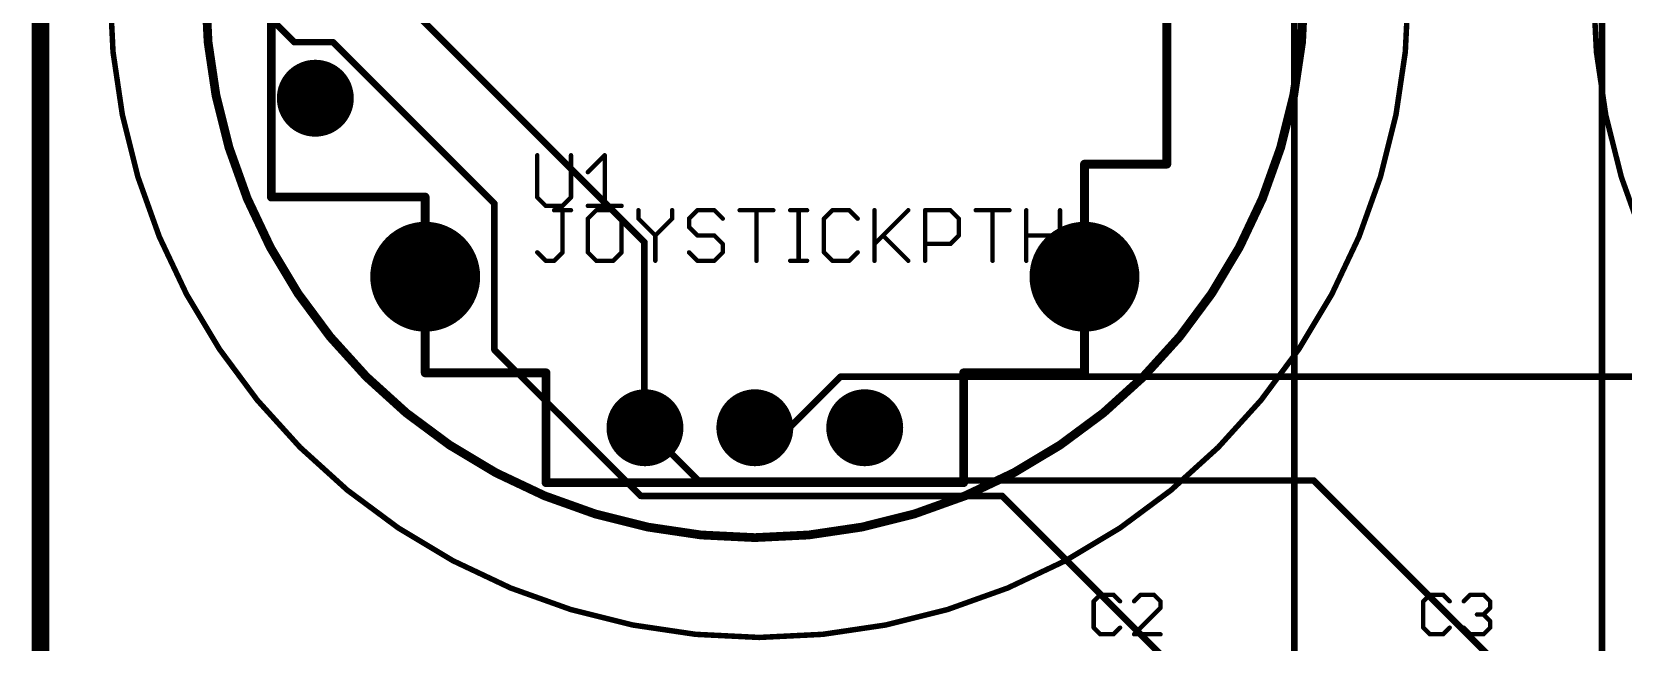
# Model space of a CAD drawing. Extents: x 0 to 101, y -4 to 80.
# Drawn here: x -0.2 to 36.58, y 38.22 to 52.34 of the extents above; entities that cross this region are included whole.
import ezdxf

# ---------------------------------------------------------------- set-up
doc = ezdxf.new("R2010")
doc.units = 0
for name, color, linetype in [('1', 14, 'CONTINUOUS'), ('16', 174, 'CONTINUOUS'), ('17', 94, 'CONTINUOUS'), ('20', 178, 'CONTINUOUS'), ('21', 251, 'CONTINUOUS'), ('25', 251, 'CONTINUOUS'), ('27', 251, 'CONTINUOUS'), ('51', 251, 'CONTINUOUS')]:
    doc.layers.add(name, color=color, linetype=linetype)

# ---------------------------------------------------------------- blocks, each defined once
blk = doc.blocks.new('ROUNDP')
at = {"const_width": 0.5}
blk.add_lwpolyline([(0, -0.25, 1), (0, 0.25, 1), (0, -0.25)], format="xyb", dxfattribs=at)

msp = doc.modelspace()

# ---------------------------------------------------------------- linework, layer by layer
at = {"layer": '1'}
for points, const_width in [([(0, 80.01), (0, 0)], 0.4064), ([(13.9573, 47.4726), (6.4008, 55.0291)], 0.1524), ([(5.1562, 52.8066), (5.8674, 52.0954)], 0.1524), ([(5.8674, 52.0954), (6.7564, 52.0954)], 0.1524), ([(6.7564, 52.0954), (10.4902, 48.3616)], 0.1524), ([(10.4902, 48.3616), (10.4902, 44.9834)], 0.1524), ([(13.9573, 43.2054), (13.9573, 47.4726)], 0.1524), ([(10.4902, 44.9834), (13.8684, 41.6052)], 0.1524), ([(18.4912, 44.3611), (17.3355, 43.2054)], 0.1524), ([(38.3159, 44.3611), (18.4912, 44.3611)], 0.1524), ([(13.9573, 43.2054), (13.97, 43.18)], 0.1524), ([(14.0462, 43.1165), (13.97, 43.18)], 0.1524), ([(14.0462, 43.1165), (15.2019, 41.9608)], 0.1524), ([(16.5354, 43.2054), (16.51, 43.18)], 0.1524), ([(17.3355, 43.2054), (16.5354, 43.2054)], 0.1524), ([(15.2019, 41.9608), (29.4259, 41.9608)], 0.1524), ([(29.4259, 41.9608), (35.1155, 36.2712)], 0.1524), ([(13.8684, 41.6052), (22.225, 41.6052)], 0.1524), ([(22.225, 41.6052), (27.6479, 36.1823)], 0.1524)]:
    msp.add_lwpolyline(points, dxfattribs=dict(at, const_width=const_width))
at = {"layer": '1', "const_width": 0.0762}
for points in [[(5.8674, 52.1335, 1), (5.8674, 52.0573)], [(5.8405, 52.0685, 1), (5.8943, 52.1223)], [(6.7833, 52.1223, 1), (6.7295, 52.0685)], [(6.7564, 52.0573, 1), (6.7564, 52.1335)], [(10.5283, 48.3616, 1), (10.4521, 48.3616)], [(10.4633, 48.3347, 1), (10.5171, 48.3885)], [(13.9954, 47.4726, 1), (13.9192, 47.4726)], [(13.9304, 47.4457, 1), (13.9842, 47.4995)], [(10.4521, 44.9834, 1), (10.5283, 44.9834)], [(10.5171, 45.0103, 1), (10.4633, 44.9565)], [(18.4912, 44.3992, 1), (18.4912, 44.323)], [(18.5181, 44.3342, 1), (18.4643, 44.388)], [(13.9914, 43.2224, 1), (13.9232, 43.1884)], [(13.9192, 43.2054, 1), (13.9954, 43.2054)], [(13.9944, 43.2093, 1), (13.9456, 43.1507)], [(13.9359, 43.163, 1), (14.0041, 43.197)], [(14.0731, 43.1434, 1), (14.0193, 43.0896)], [(14.0218, 43.0872, 1), (14.0706, 43.1458)], [(16.4831, 43.2069, 1), (16.5369, 43.1531)], [(16.5354, 43.2435, 1), (16.5354, 43.1673)], [(16.5623, 43.1785, 1), (16.5085, 43.2323)], [(17.3086, 43.2323, 1), (17.3624, 43.1785)], [(17.3355, 43.1673, 1), (17.3355, 43.2435)], [(15.2019, 41.9989, 1), (15.2019, 41.9227)], [(15.175, 41.9339, 1), (15.2288, 41.9877)], [(29.4528, 41.9877, 1), (29.399, 41.9339)], [(29.4259, 41.9227, 1), (29.4259, 41.9989)], [(13.8684, 41.6433, 1), (13.8684, 41.5671)], [(13.8415, 41.5783, 1), (13.8953, 41.6321)], [(22.2519, 41.6321, 1), (22.1981, 41.5783)], [(22.225, 41.5671, 1), (22.225, 41.6433)]]:
    msp.add_lwpolyline(points, format="xyb", dxfattribs=at)
at = {"layer": '16'}
for points, const_width in [([(0, 80.01), (0, 0)], 0.4064), ([(28.9814, 55.2958), (28.9814, 27.2923)], 0.1524), ([(36.0934, 55.118), (36.0934, 34.8488)], 0.1524)]:
    msp.add_lwpolyline(points, dxfattribs=dict(at, const_width=const_width))
at = {"layer": '20'}
msp.add_line((0, 80), (0, 0), dxfattribs=at)
at = {"layer": '21', "const_width": 0.2032}
for points in [[(5.334, 58.166), (5.334, 48.514)], [(26.035, 57.404), (26.035, 49.276)], [(24.13, 49.276), (24.13, 44.45)], [(24.13, 49.276), (26.035, 49.276)], [(8.89, 48.514), (5.334, 48.514)], [(8.89, 48.514), (8.89, 44.45)], [(11.684, 44.45), (8.89, 44.45)], [(11.684, 41.91), (11.684, 44.45)], [(21.336, 41.91), (21.336, 44.45)], [(21.336, 44.45), (24.13, 44.45)], [(21.336, 41.91), (11.684, 41.91)]]:
    msp.add_lwpolyline(points, dxfattribs=at)
at = {"layer": '21', "const_width": 0.1016}
for points in [[(24.1808, 49.276, 1), (24.0792, 49.276)], [(24.13, 49.3268, 1), (24.13, 49.2252)], [(25.9842, 49.276, 1), (26.0858, 49.276)], [(26.035, 49.2252, 1), (26.035, 49.3268)], [(5.334, 48.5648, 1), (5.334, 48.4632)], [(5.2832, 48.514, 1), (5.3848, 48.514)], [(8.9408, 48.514, 1), (8.8392, 48.514)], [(8.89, 48.4632, 1), (8.89, 48.5648)], [(8.89, 44.5008, 1), (8.89, 44.3992)], [(11.7348, 44.45, 1), (11.6332, 44.45)], [(11.684, 44.3992, 1), (11.684, 44.5008)], [(21.3868, 44.45, 1), (21.2852, 44.45)], [(21.336, 44.5008, 1), (21.336, 44.3992)], [(24.13, 44.3992, 1), (24.13, 44.5008)], [(8.8392, 44.45, 1), (8.9408, 44.45)], [(24.0792, 44.45, 1), (24.1808, 44.45)], [(11.684, 41.9608, 1), (11.684, 41.8592)], [(11.6332, 41.91, 1), (11.7348, 41.91)], [(21.2852, 41.91, 1), (21.3868, 41.91)], [(21.336, 41.8592, 1), (21.336, 41.9608)]]:
    msp.add_lwpolyline(points, format="xyb", dxfattribs=at)
at = {"layer": '25', "const_width": 0.1016}
for points in [[(11.4808, 49.4802), (11.4808, 48.5057)], [(12.2604, 48.5057), (12.2604, 49.4802)], [(12.6502, 49.0904), (13.04, 49.4802)], [(13.04, 49.4802), (13.04, 48.3108)], [(11.4808, 48.5057), (11.6757, 48.3108)], [(11.6757, 48.3108), (12.0655, 48.3108)], [(12.0655, 48.3108), (12.2604, 48.5057)], [(12.6502, 48.3108), (13.4298, 48.3108)], [(24.4943, 39.32), (24.3418, 39.1675)], [(24.7994, 39.32), (24.4943, 39.32)], [(24.9519, 39.1675), (24.7994, 39.32)], [(25.4298, 39.32), (25.2773, 39.1675)], [(25.7349, 39.32), (25.4298, 39.32)], [(25.8874, 39.1675), (25.7349, 39.32)], [(32.1143, 39.32), (31.9618, 39.1675)], [(32.4194, 39.32), (32.1143, 39.32)], [(32.5719, 39.1675), (32.4194, 39.32)], [(32.8973, 39.1675), (33.0498, 39.32)], [(33.0498, 39.32), (33.3549, 39.32)], [(33.3549, 39.32), (33.5074, 39.1675)], [(24.3418, 39.1675), (24.3418, 38.5573)], [(25.2773, 38.4048), (25.8874, 39.0149)], [(25.8874, 39.0149), (25.8874, 39.1675)], [(31.9618, 39.1675), (31.9618, 38.5573)], [(33.5074, 39.0149), (33.3549, 38.8624)], [(33.5074, 39.1675), (33.5074, 39.0149)], [(33.3549, 38.8624), (33.2023, 38.8624)], [(33.3549, 38.8624), (33.5074, 38.7099)], [(33.5074, 38.7099), (33.5074, 38.5573)], [(24.3418, 38.5573), (24.4943, 38.4048)], [(24.4943, 38.4048), (24.7994, 38.4048)], [(24.7994, 38.4048), (24.9519, 38.5573)], [(25.8874, 38.4048), (25.2773, 38.4048)], [(31.9618, 38.5573), (32.1143, 38.4048)], [(32.1143, 38.4048), (32.4194, 38.4048)], [(32.4194, 38.4048), (32.5719, 38.5573)], [(33.0498, 38.4048), (32.8973, 38.5573)], [(33.3549, 38.4048), (33.0498, 38.4048)], [(33.5074, 38.5573), (33.3549, 38.4048)]]:
    msp.add_lwpolyline(points, dxfattribs=at)
at = {"layer": '25', "const_width": 0.0508}
for points in [[(11.5062, 49.4802, 1), (11.4554, 49.4802)], [(12.2858, 49.4802, 1), (12.235, 49.4802)], [(13.0654, 49.4802, 1), (13.0146, 49.4802)], [(13.058, 49.4622, 1), (13.022, 49.4982)], [(12.6322, 49.1084, 1), (12.6682, 49.0724)], [(11.4988, 48.5237, 1), (11.4628, 48.4877)], [(11.4554, 48.5057, 1), (11.5062, 48.5057)], [(11.6757, 48.3362, 1), (11.6757, 48.2854)], [(11.6577, 48.2928, 1), (11.6937, 48.3288)], [(12.0475, 48.3288, 1), (12.0835, 48.2928)], [(12.0655, 48.2854, 1), (12.0655, 48.3362)], [(12.235, 48.5057, 1), (12.2858, 48.5057)], [(12.2784, 48.4877, 1), (12.2424, 48.5237)], [(12.6502, 48.3362, 1), (12.6502, 48.2854)], [(13.0146, 48.3108, 1), (13.0654, 48.3108)], [(13.4298, 48.2854, 1), (13.4298, 48.3362)], [(24.4943, 39.3454, 1), (24.4943, 39.2946)], [(24.5123, 39.302, 1), (24.4763, 39.3379)], [(24.8173, 39.3379, 1), (24.7814, 39.302)], [(24.7994, 39.2946, 1), (24.7994, 39.3454)], [(25.4298, 39.3454, 1), (25.4298, 39.2946)], [(25.4478, 39.302, 1), (25.4118, 39.3379)], [(25.7528, 39.3379, 1), (25.7169, 39.302)], [(25.7349, 39.2946, 1), (25.7349, 39.3454)], [(32.1143, 39.3454, 1), (32.1143, 39.2946)], [(32.1323, 39.302, 1), (32.0963, 39.3379)], [(32.4373, 39.3379, 1), (32.4014, 39.302)], [(32.4194, 39.2946, 1), (32.4194, 39.3454)], [(33.0498, 39.3454, 1), (33.0498, 39.2946)], [(33.0678, 39.302, 1), (33.0318, 39.3379)], [(33.3728, 39.3379, 1), (33.3369, 39.302)], [(33.3549, 39.2946, 1), (33.3549, 39.3454)], [(24.3672, 39.1675, 1), (24.3164, 39.1675)], [(24.3238, 39.1854, 1), (24.3597, 39.1495)], [(24.9339, 39.1495, 1), (24.9698, 39.1854)], [(25.2593, 39.1854, 1), (25.2952, 39.1495)], [(25.9128, 39.1675, 1), (25.862, 39.1675)], [(25.862, 39.0149, 1), (25.9128, 39.0149)], [(25.8694, 39.1495, 1), (25.9054, 39.1854)], [(25.9054, 38.997, 1), (25.8694, 39.0329)], [(31.9872, 39.1675, 1), (31.9364, 39.1675)], [(31.9438, 39.1854, 1), (31.9797, 39.1495)], [(32.5539, 39.1495, 1), (32.5898, 39.1854)], [(32.8793, 39.1854, 1), (32.9152, 39.1495)], [(33.5328, 39.1675, 1), (33.482, 39.1675)], [(33.482, 39.0149, 1), (33.5328, 39.0149)], [(33.4894, 39.1495, 1), (33.5254, 39.1854)], [(33.5254, 38.997, 1), (33.4894, 39.0329)], [(33.2023, 38.8878, 1), (33.2023, 38.837)], [(33.3728, 38.8804, 1), (33.3369, 38.8444)], [(33.3369, 38.8804, 1), (33.3728, 38.8444)], [(33.3549, 38.837, 1), (33.3549, 38.8878)], [(33.5328, 38.7099, 1), (33.482, 38.7099)], [(33.4894, 38.6919, 1), (33.5254, 38.7278)], [(24.3597, 38.5753, 1), (24.3238, 38.5394)], [(24.3164, 38.5573, 1), (24.3672, 38.5573)], [(24.4943, 38.4302, 1), (24.4943, 38.3794)], [(24.4763, 38.3868, 1), (24.5123, 38.4228)], [(24.7814, 38.4228, 1), (24.8173, 38.3868)], [(24.7994, 38.3794, 1), (24.7994, 38.4302)], [(24.9698, 38.5394, 1), (24.9339, 38.5753)], [(25.2593, 38.4228, 1), (25.2952, 38.3868)], [(25.2773, 38.4302, 1), (25.2773, 38.3794)], [(25.8874, 38.3794, 1), (25.8874, 38.4302)], [(31.9797, 38.5753, 1), (31.9438, 38.5394)], [(31.9364, 38.5573, 1), (31.9872, 38.5573)], [(32.1143, 38.4302, 1), (32.1143, 38.3794)], [(32.0963, 38.3868, 1), (32.1323, 38.4228)], [(32.4014, 38.4228, 1), (32.4373, 38.3868)], [(32.4194, 38.3794, 1), (32.4194, 38.4302)], [(32.5898, 38.5394, 1), (32.5539, 38.5753)], [(32.9152, 38.5753, 1), (32.8793, 38.5394)], [(33.0498, 38.4302, 1), (33.0498, 38.3794)], [(33.0318, 38.3868, 1), (33.0678, 38.4228)], [(33.3369, 38.4228, 1), (33.3728, 38.3868)], [(33.3549, 38.3794, 1), (33.3549, 38.4302)], [(33.482, 38.5573, 1), (33.5328, 38.5573)], [(33.5254, 38.5394, 1), (33.4894, 38.5753)]]:
    msp.add_lwpolyline(points, format="xyb", dxfattribs=at)
at = {"layer": '27', "const_width": 0.1016}
for points in [[(11.8706, 48.2102), (12.2604, 48.2102)], [(12.0655, 47.2357), (12.0655, 48.2102)], [(12.8451, 48.2102), (12.6502, 48.0153)], [(13.2349, 48.2102), (12.8451, 48.2102)], [(13.4298, 48.0153), (13.2349, 48.2102)], [(13.8196, 48.2102), (13.8196, 48.0153)], [(14.5992, 48.0153), (14.5992, 48.2102)], [(15.1839, 48.2102), (14.989, 48.0153)], [(15.5737, 48.2102), (15.1839, 48.2102)], [(15.7686, 48.0153), (15.5737, 48.2102)], [(16.1584, 48.2102), (16.938, 48.2102)], [(16.5482, 47.0408), (16.5482, 48.2102)], [(17.3278, 48.2102), (17.7176, 48.2102)], [(17.5227, 47.0408), (17.5227, 48.2102)], [(18.3023, 48.2102), (18.1074, 48.0153)], [(18.6921, 48.2102), (18.3023, 48.2102)], [(18.887, 48.0153), (18.6921, 48.2102)], [(19.2768, 48.2102), (19.2768, 47.0408)], [(19.2768, 47.4306), (20.0564, 48.2102)], [(20.4462, 47.0408), (20.4462, 48.2102)], [(20.4462, 48.2102), (21.0309, 48.2102)], [(21.0309, 48.2102), (21.2258, 48.0153)], [(21.6156, 48.2102), (22.3952, 48.2102)], [(22.0054, 47.0408), (22.0054, 48.2102)], [(22.785, 47.0408), (22.785, 48.2102)], [(23.5646, 48.2102), (23.5646, 47.0408)], [(12.6502, 48.0153), (12.6502, 47.2357)], [(13.4298, 47.2357), (13.4298, 48.0153)], [(13.8196, 48.0153), (14.2094, 47.6255)], [(14.2094, 47.6255), (14.5992, 48.0153)], [(14.989, 48.0153), (14.989, 47.8204)], [(14.989, 47.8204), (15.1839, 47.6255)], [(18.1074, 48.0153), (18.1074, 47.2357)], [(21.2258, 48.0153), (21.2258, 47.6255)], [(14.2094, 47.6255), (14.2094, 47.0408)], [(15.1839, 47.6255), (15.5737, 47.6255)], [(15.5737, 47.6255), (15.7686, 47.4306)], [(15.7686, 47.4306), (15.7686, 47.2357)], [(19.4717, 47.6255), (20.0564, 47.0408)], [(21.0309, 47.4306), (20.4462, 47.4306)], [(21.2258, 47.6255), (21.0309, 47.4306)], [(22.785, 47.6255), (23.5646, 47.6255)], [(11.4808, 47.2357), (11.6757, 47.0408)], [(11.6757, 47.0408), (11.8706, 47.0408)], [(11.8706, 47.0408), (12.0655, 47.2357)], [(12.6502, 47.2357), (12.8451, 47.0408)], [(12.8451, 47.0408), (13.2349, 47.0408)], [(13.2349, 47.0408), (13.4298, 47.2357)], [(15.1839, 47.0408), (14.989, 47.2357)], [(15.5737, 47.0408), (15.1839, 47.0408)], [(15.7686, 47.2357), (15.5737, 47.0408)], [(17.3278, 47.0408), (17.7176, 47.0408)], [(18.1074, 47.2357), (18.3023, 47.0408)], [(18.3023, 47.0408), (18.6921, 47.0408)], [(18.6921, 47.0408), (18.887, 47.2357)]]:
    msp.add_lwpolyline(points, dxfattribs=at)
at = {"layer": '27', "const_width": 0.0508}
for points in [[(11.8706, 48.2356, 1), (11.8706, 48.1848)], [(12.0909, 48.2102, 1), (12.0401, 48.2102)], [(12.2604, 48.1848, 1), (12.2604, 48.2356)], [(12.8451, 48.2356, 1), (12.8451, 48.1848)], [(12.8631, 48.1922, 1), (12.8271, 48.2282)], [(13.2529, 48.2282, 1), (13.2169, 48.1922)], [(13.2349, 48.1848, 1), (13.2349, 48.2356)], [(13.845, 48.2102, 1), (13.7942, 48.2102)], [(14.6246, 48.2102, 1), (14.5738, 48.2102)], [(15.1839, 48.2356, 1), (15.1839, 48.1848)], [(15.2018, 48.1922, 1), (15.1659, 48.2282)], [(15.5916, 48.2282, 1), (15.5557, 48.1922)], [(15.5737, 48.1848, 1), (15.5737, 48.2356)], [(16.1584, 48.2356, 1), (16.1584, 48.1848)], [(16.5736, 48.2102, 1), (16.5228, 48.2102)], [(16.938, 48.1848, 1), (16.938, 48.2356)], [(17.3278, 48.2356, 1), (17.3278, 48.1848)], [(17.5481, 48.2102, 1), (17.4973, 48.2102)], [(17.7176, 48.1848, 1), (17.7176, 48.2356)], [(18.3023, 48.2356, 1), (18.3023, 48.1848)], [(18.3202, 48.1922, 1), (18.2843, 48.2282)], [(18.71, 48.2282, 1), (18.6741, 48.1922)], [(18.6921, 48.1848, 1), (18.6921, 48.2356)], [(19.3022, 48.2102, 1), (19.2514, 48.2102)], [(20.0743, 48.1922, 1), (20.0384, 48.2282)], [(20.4716, 48.2102, 1), (20.4208, 48.2102)], [(20.4462, 48.2356, 1), (20.4462, 48.1848)], [(21.0488, 48.2282, 1), (21.0129, 48.1922)], [(21.0309, 48.1848, 1), (21.0309, 48.2356)], [(21.6156, 48.2356, 1), (21.6156, 48.1848)], [(22.0308, 48.2102, 1), (21.98, 48.2102)], [(22.3952, 48.1848, 1), (22.3952, 48.2356)], [(22.8104, 48.2102, 1), (22.7596, 48.2102)], [(23.59, 48.2102, 1), (23.5392, 48.2102)], [(12.6322, 48.0333, 1), (12.6682, 47.9973)], [(12.6756, 48.0153, 1), (12.6248, 48.0153)], [(13.4552, 48.0153, 1), (13.4044, 48.0153)], [(13.4118, 47.9973, 1), (13.4478, 48.0333)], [(13.8376, 48.0333, 1), (13.8016, 47.9973)], [(13.7942, 48.0153, 1), (13.845, 48.0153)], [(14.5738, 48.0153, 1), (14.6246, 48.0153)], [(14.6172, 47.9973, 1), (14.5812, 48.0333)], [(14.971, 48.0333, 1), (15.007, 47.9973)], [(15.007, 47.8384, 1), (14.971, 47.8024)], [(15.0144, 48.0153, 1), (14.9636, 48.0153)], [(14.9636, 47.8204, 1), (15.0144, 47.8204)], [(15.7506, 47.9973, 1), (15.7865, 48.0333)], [(18.0894, 48.0333, 1), (18.1253, 47.9973)], [(18.1328, 48.0153, 1), (18.082, 48.0153)], [(18.869, 47.9973, 1), (18.9049, 48.0333)], [(21.2512, 48.0153, 1), (21.2004, 48.0153)], [(21.2078, 47.9973, 1), (21.2437, 48.0333)], [(14.1914, 47.6435, 1), (14.2274, 47.6075)], [(14.2348, 47.6255, 1), (14.184, 47.6255)], [(14.1914, 47.6075, 1), (14.2274, 47.6435)], [(15.1839, 47.6509, 1), (15.1839, 47.6001)], [(15.1659, 47.6075, 1), (15.2018, 47.6435)], [(15.5916, 47.6435, 1), (15.5557, 47.6075)], [(15.5737, 47.6001, 1), (15.5737, 47.6509)], [(15.794, 47.4306, 1), (15.7432, 47.4306)], [(15.7506, 47.4126, 1), (15.7865, 47.4486)], [(19.2588, 47.4486, 1), (19.2947, 47.4126)], [(19.4896, 47.6435, 1), (19.4537, 47.6075)], [(20.4462, 47.456, 1), (20.4462, 47.4052)], [(21.0129, 47.4486, 1), (21.0488, 47.4126)], [(21.0309, 47.4052, 1), (21.0309, 47.456)], [(21.2004, 47.6255, 1), (21.2512, 47.6255)], [(21.2437, 47.6075, 1), (21.2078, 47.6435)], [(22.785, 47.6509, 1), (22.785, 47.6001)], [(23.5646, 47.6001, 1), (23.5646, 47.6509)], [(11.4988, 47.2537, 1), (11.4628, 47.2177)], [(11.6757, 47.0662, 1), (11.6757, 47.0154)], [(11.8706, 47.0154, 1), (11.8706, 47.0662)], [(12.0401, 47.2357, 1), (12.0909, 47.2357)], [(12.0835, 47.2177, 1), (12.0475, 47.2537)], [(12.6682, 47.2537, 1), (12.6322, 47.2177)], [(12.6248, 47.2357, 1), (12.6756, 47.2357)], [(12.8451, 47.0662, 1), (12.8451, 47.0154)], [(13.2349, 47.0154, 1), (13.2349, 47.0662)], [(13.4044, 47.2357, 1), (13.4552, 47.2357)], [(13.4478, 47.2177, 1), (13.4118, 47.2537)], [(15.007, 47.2537, 1), (14.971, 47.2177)], [(15.1839, 47.0662, 1), (15.1839, 47.0154)], [(15.5737, 47.0154, 1), (15.5737, 47.0662)], [(15.7432, 47.2357, 1), (15.794, 47.2357)], [(15.7865, 47.2177, 1), (15.7506, 47.2537)], [(17.3278, 47.0662, 1), (17.3278, 47.0154)], [(17.7176, 47.0154, 1), (17.7176, 47.0662)], [(18.1253, 47.2537, 1), (18.0894, 47.2177)], [(18.082, 47.2357, 1), (18.1328, 47.2357)], [(18.3023, 47.0662, 1), (18.3023, 47.0154)], [(18.6921, 47.0154, 1), (18.6921, 47.0662)], [(18.9049, 47.2177, 1), (18.869, 47.2537)], [(11.6577, 47.0228, 1), (11.6937, 47.0588)], [(11.8526, 47.0588, 1), (11.8886, 47.0228)], [(12.8271, 47.0228, 1), (12.8631, 47.0588)], [(13.2169, 47.0588, 1), (13.2529, 47.0228)], [(14.184, 47.0408, 1), (14.2348, 47.0408)], [(15.1659, 47.0228, 1), (15.2018, 47.0588)], [(15.5557, 47.0588, 1), (15.5916, 47.0228)], [(16.5228, 47.0408, 1), (16.5736, 47.0408)], [(17.4973, 47.0408, 1), (17.5481, 47.0408)], [(18.2843, 47.0228, 1), (18.3202, 47.0588)], [(18.6741, 47.0588, 1), (18.71, 47.0228)], [(19.2514, 47.0408, 1), (19.3022, 47.0408)], [(20.0384, 47.0228, 1), (20.0743, 47.0588)], [(20.4208, 47.0408, 1), (20.4716, 47.0408)], [(21.98, 47.0408, 1), (22.0308, 47.0408)], [(22.7596, 47.0408, 1), (22.8104, 47.0408)], [(23.5392, 47.0408, 1), (23.59, 47.0408)]]:
    msp.add_lwpolyline(points, format="xyb", dxfattribs=at)
at = {"layer": '51'}
for points, const_width in [([(16.61, 38.3317, 1), (16.61, 68.3483, 1), (16.61, 38.3317)], 0.127), ([(50.9, 38.3317, 1), (50.9, 68.3483, 1), (50.9, 38.3317)], 0.127), ([(16.51, 40.64, 1), (16.51, 66.04, 1), (16.51, 40.64)], 0.2032)]:
    msp.add_lwpolyline(points, format="xyb", dxfattribs=dict(at, const_width=const_width))

# ---------------------------------------------------------------- block references
at = {"layer": '17'}
for p, xscale, yscale in [((6.35, 50.8), 1.778, 1.778), ((6.35, 50.8), 1.778, 1.778), ((8.89, 46.6725), 2.54, 2.54), ((8.89, 46.6725), 2.54, 2.54), ((24.13, 46.6725), 2.54, 2.54), ((24.13, 46.6725), 2.54, 2.54), ((13.97, 43.18), 1.778, 1.778), ((13.97, 43.18), 1.778, 1.778), ((16.51, 43.18), 1.778, 1.778), ((16.51, 43.18), 1.778, 1.778), ((19.05, 43.18), 1.778, 1.778), ((19.05, 43.18), 1.778, 1.778)]:
    msp.add_blockref('ROUNDP', p, dxfattribs=dict(at, xscale=xscale, yscale=yscale))

doc.saveas('drawing.dxf')
